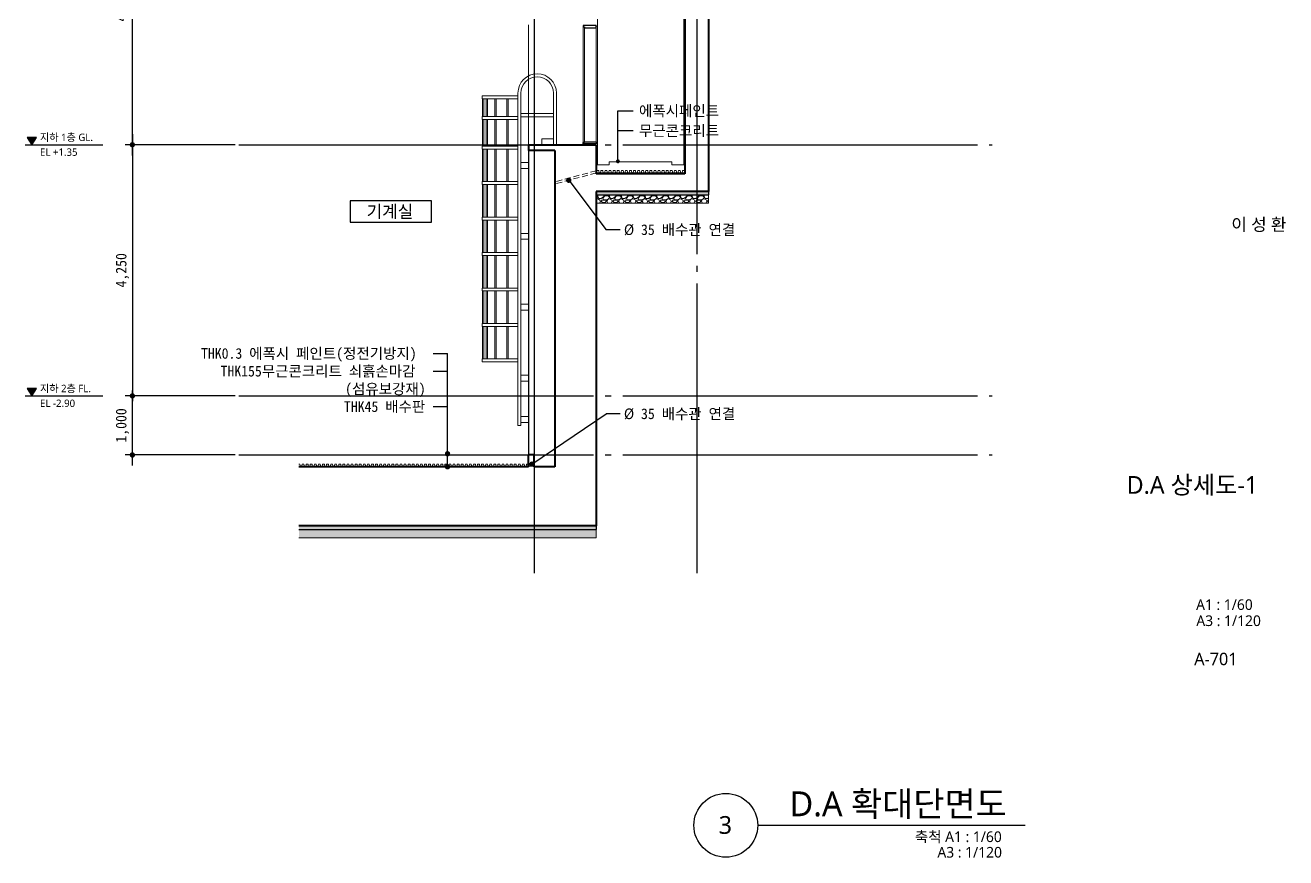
# Model space of a CAD drawing. Header units: millimetres. Extents: x 1910243 to 1953370, y 104940 to 136654.
# Drawn here: x 1932041 to 1953370, y 104940 to 119029 of the extents above; entities that cross this region are included whole.
import ezdxf
from ezdxf.enums import TextEntityAlignment as Align

# ---------------------------------------------------------------- set-up
doc = ezdxf.new("R2010")
doc.units = ezdxf.units.MM
doc.header["$LTSCALE"] = 100
doc.header["$MEASUREMENT"] = 0
for name, pattern in [('CENTER', [65, 60, -2, 1, -2]), ('DASHEDX2', [1.5, 1, -0.5]), ('HID', [2, 1.1, -0.9])]:
    doc.linetypes.add(name, pattern=pattern)
doc.layers.get('0').update_dxf_attribs({"linetype": 'CONTINUOUS'})
for name, color, linetype, lineweight in [('A-BORD-TEXT', 3, 'CONTINUOUS', 25), ('A-CONC-LIN1', 2, 'CONTINUOUS', 40), ('A-CONC-LIN2', 7, 'CONTINUOUS', 25), ('A-DWXM-DOOR', 4, 'CONTINUOUS', 25), ('A-DWXM-ELEV', 8, 'CONTINUOUS', 18), ('A-ELEV-LIN3', 8, 'CONTINUOUS', 18), ('A-MKXS-TEXT1', 3, 'CONTINUOUS', 25), ('A-MKXX-NAME', 3, 'CONTINUOUS', 25), ('A-MKXX-SYMB', 7, 'CONTINUOUS', 25), ('A-SSXM-HID', 8, 'DASHEDX2', 18), ('A-WAXM-BLOC', 3, 'CONTINUOUS', 25), ('A-XXXX-DRBD', 9, 'CONTINUOUS', 20), ('A-XXXX-FIN2', 6, 'CONTINUOUS', 20), ('A-XXXX-HATC', 8, 'CONTINUOUS', 18), ('A-XXXX-SYMB', 7, 'CONTINUOUS', 25), ('A-XXXX-TXT1', 3, 'CONTINUOUS', 25), ('A-XXXX-WAT1', 9, 'HID', 20)]:
    doc.layers.add(name, color=color, linetype=linetype, lineweight=lineweight)
for name, color, linetype in [('A-DIMS', 7, 'CONTINUOUS'), ('A-MKXS-LEAD', 7, 'CONTINUOUS'), ('A-SECT-LIN3', 255, 'CONTINUOUS'), ('AA-AXIS-LINE-1', 1, 'CENTER'), ('SYMB', 7, 'CONTINUOUS'), ('TEXT', 4, 'CONTINUOUS')]:
    doc.layers.add(name, color=color, linetype=linetype)
doc.styles.add('HY울릉도L', font='')
doc.styles.add('돋움체', font='')
doc.styles.add('맑은고딕', font='malgun.ttf')
doc.styles.get('HY울릉도L').set_extended_font_data('HYwulM')
doc.styles.get('돋움체').set_extended_font_data('DotumChe')
doc.dimstyles.new('CDIM', dxfattribs={"dimtxt": 3, "dimasz": 1.5, "dimexe": 2, "dimexo": 1, "dimgap": 1, "dimtad": 1, "dimdec": 0, "dimrnd": 0.5, "dimzin": 0, "dimdsep": 32, "dimlunit": 6, "dimtxsty": 'HY울릉도L', "dimblk1": '_CIDOT', "dimblk2": '_CIDOT', "dimsah": 1, "dimcen": 5.5, "dimclrd": 2, "dimclre": 2, "dimclrt": 7, "dimadec": 0, "dimazin": 0, "dimtfac": 1, "dimtdec": 0, "dimtix": 1, "dimtmove": 2, "dimatfit": 1, "dimldrblk": '_CIDOT', "dimfxl": 1, "dimtolj": 1, "dimtzin": 0, "dimlwd": -1, "dimarcsym": 0})

# ---------------------------------------------------------------- blocks, each defined once
blk = doc.blocks.new('_CIDOT')
at = {"color": 0, "linetype": 'ByBlock'}
blk.add_line((2, 0), (-1, 0), dxfattribs=at)
at = {"color": 0, "linetype": 'ByBlock', "const_width": 0.5}
blk.add_lwpolyline([(-0.25, 0, 1), (0.25, 0, 1)], format="xyb", close=True, dxfattribs=at)
blk = doc.blocks.new('*D15')
at = {"layer": 'A-DIMS', "lineweight": -2, "transparency": 16777216}
for p, q in [((1935594, 121756), (1933734, 121756)), ((1935594, 117006), (1933734, 117006))]:
    blk.add_line(p, q, dxfattribs=at)
at = {"layer": 'A-DIMS', "transparency": 16777216}
blk.add_line((1933854, 117096), (1933854, 121666), dxfattribs=at)
at = {"layer": 'A-DIMS', "transparency": 16777216, "xscale": 90, "yscale": 90, "zscale": 90}
for p, rotation in [((1933854, 121756), 90), ((1933854, 117006), 270)]:
    blk.add_blockref('_CIDOT', p, dxfattribs=dict(at, rotation=rotation))
at = {"layer": 'A-DIMS', "color": 3, "transparency": 16777216, "insert": (1933687, 119381), "char_height": 180, "attachment_point": 5, "rotation": 90, "style": '돋움체'}
blk.add_mtext('\\A1;4,750', dxfattribs=at)
blk = doc.blocks.new('입단면LEVEL1')
at = {"layer": 'SYMB', "linetype": 'ByBlock'}
blk.add_line((0, 0), (26.26, 0), dxfattribs=at)
blk.add_lwpolyline([(0.64, 2.5), (2.24, 0), (3.84, 2.5)], close=True, dxfattribs=at)
blk.add_solid([(0.64, 2.5), (3.84, 2.5), (2.24, 0)], dxfattribs=at)
at = {"layer": 'TEXT', "style": '돋움체'}
for tag, p in [('층레벨', (5.03, 1.28)), ('LEVEL', (5.85, -2.99))]:
    blk.add_attdef(tag, p, '', height=2.5, dxfattribs=at)
blk = doc.blocks.new('*D21')
at = {"layer": 'A-DIMS', "lineweight": -2, "transparency": 16777216}
for p, q in [((1935594, 117006), (1933734, 117006)), ((1935594, 112756), (1933734, 112756))]:
    blk.add_line(p, q, dxfattribs=at)
at = {"layer": 'A-DIMS', "transparency": 16777216}
blk.add_line((1933854, 116916), (1933854, 112846), dxfattribs=at)
at = {"layer": 'A-DIMS', "transparency": 16777216, "xscale": 90, "yscale": 90, "zscale": 90}
for p, rotation in [((1933854, 117006), 90), ((1933854, 112756), 270)]:
    blk.add_blockref('_CIDOT', p, dxfattribs=dict(at, rotation=rotation))
at = {"layer": 'A-DIMS', "color": 3, "transparency": 16777216, "insert": (1933687, 114881), "char_height": 180, "attachment_point": 5, "rotation": 90, "style": '돋움체'}
blk.add_mtext('\\A1;4,250', dxfattribs=at)
blk = doc.blocks.new('*D22')
at = {"layer": 'A-DIMS', "lineweight": -2, "transparency": 16777216}
for p, q in [((1935594, 112756), (1933734, 112756)), ((1935594, 111756), (1933734, 111756))]:
    blk.add_line(p, q, dxfattribs=at)
at = {"layer": 'A-DIMS', "transparency": 16777216}
blk.add_line((1933854, 111846), (1933854, 112666), dxfattribs=at)
at = {"layer": 'A-DIMS', "transparency": 16777216, "xscale": 90, "yscale": 90, "zscale": 90}
for p, rotation in [((1933854, 112756), 90), ((1933854, 111756), 270)]:
    blk.add_blockref('_CIDOT', p, dxfattribs=dict(at, rotation=rotation))
at = {"layer": 'A-DIMS', "color": 3, "transparency": 16777216, "insert": (1933687, 112256), "char_height": 180, "attachment_point": 5, "rotation": 90, "style": '돋움체'}
blk.add_mtext('\\A1;1,000', dxfattribs=at)

msp = doc.modelspace()

# ---------------------------------------------------------------- hatches: boundary and pattern name
at = {"layer": 'A-MKXS-LEAD'}
h = msp.add_hatch(color=256, dxfattribs=at)
edge = h.paths.add_edge_path()
edge.add_arc((1942070, 116725.3), 33.3, 0, 360)
at = {"layer": 'A-XXXX-HATC'}
h = msp.add_hatch(dxfattribs=at)
h.set_pattern_fill('DOTS', color=256, scale=100)
h.set_pattern_definition([(0, (1807927.1696, 195849.107), (3.125, 6.25), [0, -6.25])])
h.paths.add_polyline_path([(1941704.1, 116216.2), (1941704.1, 116156.2), (1943604.1, 116156.2), (1943604.1, 116216.2)])
h = msp.add_hatch(dxfattribs=at)
h.set_pattern_fill('GRAVEL', color=256, scale=200)
h.set_pattern_definition([(228.012788, (1808071.17, 196049.107), (-1600, -1800), [26.9072, -2663.8176]), (184.969741, (1808053.17, 196029.107), (2400, 200), [46.1736, -4571.18495]), (132.510447, (1808007.17, 196025.107), (2000, -2200), [32.5576, -3223.20652]), (267.273689, (1807929.17, 195975.107), (200, 4000), [42.0476, -4162.7116]), (292.833654, (1807927.17, 195933.107), (-1000, 2400), [41.231, -4081.87463]), (357.273689, (1807943.17, 195895.107), (-4000, 200), [42.0476, -4162.7116]), (37.6942405, (1807985.1696, 195893.107), (-2600, -2000), [55.6058, -5504.9697]), (72.2553284, (1808029.1696, 195927.107), (1400, 4400), [52.4976, -5197.2643]), (121.4295656, (1808045.17, 195977.107), (-1600, 2600), [42.19, -4176.81462]), (175.236358, (1808023.17, 196013.107), (2200, -200), [48.1664, -2360.15252]), (222.397438, (1807975.1696, 196017.107), (-2400, -2200), [62.2896, -6166.675]), (138.814075, (1808127.17, 195973.107), (-1400, 1200), [21.2602, -2104.76896]), (171.4692344, (1808111.17, 195987.107), (2600, -400), [40.4474, -4004.30228]), (225, (1808071.17, 195993.11), (-2e-14, -200), [28.2842, -254.5585]), (203.19859, (1808057.17, 196017.107), (1000, 400), [15.2316, -1507.92302]), (291.80141, (1808043.17, 196011.107), (-200, 600), [21.5406, -1055.49236]), (30.963757, (1808051.17, 195991.107), (600, 400), [34.9858, -1131.20458]), (161.56505, (1808081.17, 196009.11), (400, -200), [25.2982, -607.15733]), (16.38954, (1807927.17, 196011.107), (2000, 600), [35.44, -3508.56903]), (70.346176, (1807961.17, 196021.107), (-800, -2200), [29.7322, -2943.48155]), (293.19859, (1808081.17, 196049.107), (-400, 1000), [30.463, -1492.69162]), (343.61046, (1808093.17, 196021.107), (-2000, 600), [35.44, -3508.56903]), (339.443955, (1807927.17, 195887.107), (-1000, 400), [34.176, -1674.62475]), (294.775141, (1807959.17, 195875.107), (-1000, 2200), [28.6356, -2834.92861]), (66.80141, (1808083.17, 195849.107), (400, 1000), [30.463, -1492.69162]), (17.354025, (1808095.17, 195877.107), (-2600, -800), [33.5262, -3319.08472]), (69.443955, (1807985.17, 195849.107), (-400, -1000), [17.088, -1691.71275]), (101.309932, (1808071.17, 195849.107), (-200, 800), [10.198, -1009.6059]), (165.963757, (1808069.17, 195859.107), (600, -200), [41.231, -783.39013]), (186.009006, (1808029.17, 195869.107), (2000, 200), [38.21, -3782.78463]), (303.690068, (1808051.17, 195973.11), (-200, 400), [28.8444, -692.26586]), (353.1572266, (1808067.1696, 195949.107), (3400, -400), [50.3588, -4985.51252]), (60.945396, (1808117.17, 195943.107), (-800, -1400), [20.5912, -2038.53483]), (90, (1808127.17, 195961.1), (-200, 200), [12, -188]), (120.256437, (1808025.17, 195875.107), (800, -1400), [27.7848, -2750.704]), (48.012788, (1808011.17, 195899.107), (1600, 1800), [53.8144, -2636.9104]), (0, (1808047.17, 195939.1), (200, 200), [52, -148]), (325.3048465, (1808099.17, 195939.107), (2000, -1400), [31.6228, -3130.65486]), (254.054604, (1808125.17, 195921.107), (-200, -800), [29.1204, -1426.90158]), (207.6459754, (1808117.1696, 195893.107), (-3800, -2000), [47.413, -4693.89484]), (175.426079, (1808075.1696, 195871.107), (-2600, 200), [50.1598, -4965.81468])])
h.paths.add_polyline_path([(1941704.1, 116156.2), (1941704.1, 116016.2), (1943604.1, 116016.2), (1943604.1, 116156.2)])
h = msp.add_hatch(dxfattribs=at)
h.set_pattern_fill('DOTS', color=256, scale=100)
h.set_pattern_definition([(0, (1806027.1696, 190189.107), (3.125, 6.25), [0, -6.25])])
h.paths.add_polyline_path([(1941704.1, 110496.2), (1941704.1, 110556.2), (1936673.4, 110556.2), (1936673.4, 110496.2)])
h = msp.add_hatch(dxfattribs=at)
h.set_pattern_fill('GRAVEL', color=256, scale=200)
h.set_pattern_definition([(228.012788, (1806171.17, 190389.107), (-1600, -1800), [26.9072, -2663.8176]), (184.969741, (1806153.17, 190369.107), (2400, 200), [46.1736, -4571.18495]), (132.510447, (1806107.17, 190365.107), (2000, -2200), [32.5576, -3223.20652]), (267.273689, (1806029.17, 190315.107), (200, 4000), [42.0476, -4162.7116]), (292.833654, (1806027.17, 190273.107), (-1000, 2400), [41.231, -4081.87463]), (357.273689, (1806043.17, 190235.107), (-4000, 200), [42.0476, -4162.7116]), (37.6942405, (1806085.1696, 190233.107), (-2600, -2000), [55.6058, -5504.9697]), (72.2553284, (1806129.1696, 190267.107), (1400, 4400), [52.4976, -5197.2643]), (121.4295656, (1806145.17, 190317.107), (-1600, 2600), [42.19, -4176.81462]), (175.236358, (1806123.17, 190353.107), (2200, -200), [48.1664, -2360.15252]), (222.397438, (1806075.1696, 190357.107), (-2400, -2200), [62.2896, -6166.675]), (138.814075, (1806227.17, 190313.107), (-1400, 1200), [21.2602, -2104.76896]), (171.4692344, (1806211.17, 190327.107), (2600, -400), [40.4474, -4004.30228]), (225, (1806171.17, 190333.11), (-2e-14, -200), [28.2842, -254.5585]), (203.19859, (1806157.17, 190357.107), (1000, 400), [15.2316, -1507.92302]), (291.80141, (1806143.17, 190351.107), (-200, 600), [21.5406, -1055.49236]), (30.963757, (1806151.17, 190331.107), (600, 400), [34.9858, -1131.20458]), (161.56505, (1806181.17, 190349.11), (400, -200), [25.2982, -607.15733]), (16.38954, (1806027.17, 190351.107), (2000, 600), [35.44, -3508.56903]), (70.346176, (1806061.17, 190361.107), (-800, -2200), [29.7322, -2943.48155]), (293.19859, (1806181.17, 190389.107), (-400, 1000), [30.463, -1492.69162]), (343.61046, (1806193.17, 190361.107), (-2000, 600), [35.44, -3508.56903]), (339.443955, (1806027.17, 190227.107), (-1000, 400), [34.176, -1674.62475]), (294.775141, (1806059.17, 190215.107), (-1000, 2200), [28.6356, -2834.92861]), (66.80141, (1806183.17, 190189.107), (400, 1000), [30.463, -1492.69162]), (17.354025, (1806195.17, 190217.107), (-2600, -800), [33.5262, -3319.08472]), (69.443955, (1806085.17, 190189.107), (-400, -1000), [17.088, -1691.71275]), (101.309932, (1806171.17, 190189.107), (-200, 800), [10.198, -1009.6059]), (165.963757, (1806169.17, 190199.107), (600, -200), [41.231, -783.39013]), (186.009006, (1806129.17, 190209.107), (2000, 200), [38.21, -3782.78463]), (303.690068, (1806151.17, 190313.11), (-200, 400), [28.8444, -692.26586]), (353.1572266, (1806167.1696, 190289.107), (3400, -400), [50.3588, -4985.51252]), (60.945396, (1806217.17, 190283.107), (-800, -1400), [20.5912, -2038.53483]), (90, (1806227.17, 190301.1), (-200, 200), [12, -188]), (120.256437, (1806125.17, 190215.107), (800, -1400), [27.7848, -2750.704]), (48.012788, (1806111.17, 190239.107), (1600, 1800), [53.8144, -2636.9104]), (0, (1806147.17, 190279.1), (200, 200), [52, -148]), (325.3048465, (1806199.17, 190279.107), (2000, -1400), [31.6228, -3130.65486]), (254.054604, (1806225.17, 190261.107), (-200, -800), [29.1204, -1426.90158]), (207.6459754, (1806217.1696, 190233.107), (-3800, -2000), [47.413, -4693.89484]), (175.426079, (1806175.1696, 190211.107), (-2600, 200), [50.1598, -4965.81468])])
h.paths.add_polyline_path([(1941704.1, 110356.2), (1941704.1, 110496.2), (1936673.4, 110496.2), (1936673.4, 110356.2)])

# ---------------------------------------------------------------- linework, layer by layer
at = {"layer": 'A-CONC-LIN1'}
for p, q in [((1943204.1, 124056.1), (1943204.1, 116516.1)), ((1943604.1, 121406.1), (1943604.1, 116216.1)), ((1940554.1, 117006.1), (1940554.1, 116906.1)), ((1940554.1, 117006.1), (1941704.1, 117006.1)), ((1941004.1, 116906.1), (1940554.1, 116906.1)), ((1941004.1, 116906.1), (1941004.1, 111556.1)), ((1941704.1, 117006.1), (1941704.1, 116516.1)), ((1943204.1, 116516.1), (1941704.1, 116516.1)), ((1941704.1, 116216.1), (1941704.1, 110556.1)), ((1943604.1, 116216.1), (1941704.1, 116216.1)), ((1940554.1, 111556.1), (1936673.4, 111556.1)), ((1940554.1, 111556.1), (1940554.1, 111756.1)), ((1940654.1, 111756.1), (1940554.1, 111756.1)), ((1940654.1, 111556.1), (1940654.1, 111756.1)), ((1941004.1, 111556.1), (1940654.1, 111556.1)), ((1941704.1, 110556.1), (1936673.4, 110556.1))]:
    msp.add_line(p, q, dxfattribs=at)
at = {"layer": 'A-CONC-LIN2'}
for p, q in [((1941714.1, 116516.1), (1941704.1, 116526.1)), ((1943194.1, 116516.1), (1943204.1, 116526.1))]:
    msp.add_line(p, q, dxfattribs=at)
msp.add_lwpolyline([(1943194.1, 121556.1), (1943194.1, 116530.3), (1943189.9, 116526.1), (1941718.2, 116526.1), (1941714.1, 116530.3), (1941714.1, 116716.1)], dxfattribs=at)
at = {"layer": 'A-DWXM-DOOR'}
for points in [[(1941484.1, 119021.1), (1941484.1, 119001.1), (1941502.6, 119001.1), (1941502.6, 118986.1), (1941704.1, 118986.1), (1941704.1, 119021.1), (1941484.1, 119021.1)], [(1941484.1, 117021.1), (1941484.1, 117041.1), (1941502.6, 117041.1), (1941502.6, 117056.1), (1941704.1, 117056.1), (1941704.1, 117021.1), (1941484.1, 117021.1)]]:
    msp.add_lwpolyline(points, dxfattribs=at)
at = {"layer": 'A-DWXM-ELEV'}
for p, q in [((1940554.1, 117006.1), (1940554.1, 119036.1)), ((1941484.1, 117041.1), (1941484.1, 119001.1)), ((1941502.6, 118986.1), (1941502.6, 117056.1)), ((1941704.1, 118986.1), (1941704.1, 117056.1)), ((1941724.1, 117026.1), (1941724.1, 119011.1))]:
    msp.add_line(p, q, dxfattribs=at)
at = {"layer": 'A-ELEV-LIN3'}
for p, q in [((1939776.1, 117781.1), (1939776.1, 117481.1)), ((1939798.3, 117781.1), (1939798.3, 117481.1)), ((1939839.7, 117781.1), (1939839.7, 117481.1)), ((1939861.9, 117781.1), (1939861.9, 117481.1)), ((1939985.2, 117781.1), (1939985.2, 117481.1)), ((1940007.4, 117781.1), (1940007.4, 117481.1)), ((1940193, 117781.1), (1940193, 117481.1)), ((1940215.2, 117781.1), (1940215.2, 117481.1)), ((1940378.7, 117880.7), (1940378.7, 112256.1)), ((1940429.5, 117880.7), (1940429.5, 112256.1)), ((1940978.7, 117880.7), (1940978.7, 117006.1)), ((1941029.5, 117880.7), (1941029.5, 117006.1)), ((1940978.7, 117536.1), (1940429.5, 117536.1)), ((1939776.1, 117431.1), (1939776.1, 116981.1)), ((1939798.3, 117431.1), (1939798.3, 116981.1)), ((1939839.7, 117431.1), (1939839.7, 116981.1)), ((1939861.9, 117431.1), (1939861.9, 116981.1)), ((1939985.2, 117431.1), (1939985.2, 116981.1)), ((1940007.4, 117431.1), (1940007.4, 116981.1)), ((1940193, 117431.1), (1940193, 116981.1)), ((1940215.2, 117431.1), (1940215.2, 116981.1)), ((1940978.7, 117476.1), (1940429.5, 117476.1)), ((1940784.1, 117106.1), (1940978.7, 117106.1)), ((1940784.1, 117106.1), (1940784.1, 117006.1)), ((1939776.1, 116931.1), (1939776.1, 116381.1)), ((1939798.3, 116931.1), (1939798.3, 116381.1)), ((1939839.7, 116931.1), (1939839.7, 116381.1)), ((1939861.9, 116931.1), (1939861.9, 116381.1)), ((1939985.2, 116931.1), (1939985.2, 116381.1)), ((1940007.4, 116931.1), (1940007.4, 116381.1)), ((1940193, 116931.1), (1940193, 116381.1)), ((1940215.2, 116931.1), (1940215.2, 116381.1)), ((1940784.1, 117006.1), (1941029.5, 117006.1)), ((1940554.1, 116706.1), (1940429.5, 116706.1)), ((1940554.1, 116606.1), (1940429.5, 116606.1)), ((1939776.1, 116331.1), (1939776.1, 115781.1)), ((1939798.3, 116331.1), (1939798.3, 115781.1)), ((1939839.7, 116331.1), (1939839.7, 115781.1)), ((1939861.9, 116331.1), (1939861.9, 115781.1)), ((1939985.2, 116331.1), (1939985.2, 115781.1)), ((1940007.4, 116331.1), (1940007.4, 115781.1)), ((1940193, 116331.1), (1940193, 115781.1)), ((1940215.2, 116331.1), (1940215.2, 115781.1)), ((1939776.1, 115731.1), (1939776.1, 115181.1)), ((1939798.3, 115731.1), (1939798.3, 115181.1)), ((1939839.7, 115731.1), (1939839.7, 115181.1)), ((1939861.9, 115731.1), (1939861.9, 115181.1)), ((1939985.2, 115731.1), (1939985.2, 115181.1)), ((1940007.4, 115731.1), (1940007.4, 115181.1)), ((1940193, 115731.1), (1940193, 115181.1)), ((1940215.2, 115731.1), (1940215.2, 115181.1)), ((1940554.1, 115506.1), (1940429.5, 115506.1)), ((1940554.1, 115406.1), (1940429.5, 115406.1)), ((1939776.1, 115131.1), (1939776.1, 114581.1)), ((1939798.3, 115131.1), (1939798.3, 114581.1)), ((1939839.7, 115131.1), (1939839.7, 114581.1)), ((1939861.9, 115131.1), (1939861.9, 114581.1)), ((1939985.2, 115131.1), (1939985.2, 114581.1)), ((1940007.4, 115131.1), (1940007.4, 114581.1)), ((1940193, 115131.1), (1940193, 114581.1)), ((1940215.2, 115131.1), (1940215.2, 114581.1)), ((1939776.1, 114531.1), (1939776.1, 113981.1)), ((1939798.3, 114531.1), (1939798.3, 113981.1)), ((1939839.7, 114531.1), (1939839.7, 113981.1)), ((1939861.9, 114531.1), (1939861.9, 113981.1)), ((1939985.2, 114531.1), (1939985.2, 113981.1)), ((1940007.4, 114531.1), (1940007.4, 113981.1)), ((1940193, 114531.1), (1940193, 113981.1)), ((1940215.2, 114531.1), (1940215.2, 113981.1)), ((1940554.1, 114306.1), (1940429.5, 114306.1)), ((1940554.1, 114206.1), (1940429.5, 114206.1)), ((1939776.1, 113931.1), (1939776.1, 113381.1)), ((1939798.3, 113931.1), (1939798.3, 113381.1)), ((1939839.7, 113931.1), (1939839.7, 113381.1)), ((1939861.9, 113931.1), (1939861.9, 113381.1)), ((1939985.2, 113931.1), (1939985.2, 113381.1)), ((1940007.4, 113931.1), (1940007.4, 113381.1)), ((1940193, 113931.1), (1940193, 113381.1)), ((1940215.2, 113931.1), (1940215.2, 113381.1)), ((1939774.1, 113381.1), (1939774.1, 113331.1)), ((1939774.1, 113331.1), (1940378.7, 113331.1)), ((1940554.1, 113106.1), (1940429.5, 113106.1)), ((1940554.1, 113006.1), (1940429.5, 113006.1)), ((1940554.1, 112406.1), (1940429.5, 112406.1)), ((1940429.5, 112256.1), (1940378.7, 112256.1)), ((1940554.1, 112306.1), (1940429.5, 112306.1))]:
    msp.add_line(p, q, dxfattribs=at)
for points in [[(1939774.1, 117781.1), (1940378.7, 117781.1), (1940378.7, 117831.1), (1939774.1, 117831.1)], [(1939774.1, 117431.1), (1940378.7, 117431.1), (1940378.7, 117481.1), (1939774.1, 117481.1)], [(1939774.1, 116981.1), (1940378.7, 116981.1), (1940378.7, 116931.1), (1939774.1, 116931.1)], [(1939774.1, 116381.1), (1940378.7, 116381.1), (1940378.7, 116331.1), (1939774.1, 116331.1)], [(1939774.1, 115781.1), (1940378.7, 115781.1), (1940378.7, 115731.1), (1939774.1, 115731.1)], [(1939774.1, 115181.1), (1940378.7, 115181.1), (1940378.7, 115131.1), (1939774.1, 115131.1)], [(1939774.1, 114581.1), (1940378.7, 114581.1), (1940378.7, 114531.1), (1939774.1, 114531.1)], [(1939774.1, 113981.1), (1940378.7, 113981.1), (1940378.7, 113931.1), (1939774.1, 113931.1)]]:
    msp.add_lwpolyline(points, close=True, dxfattribs=at)
msp.add_lwpolyline([(1939774.1, 113381.1), (1940378.7, 113381.1)], dxfattribs=at)
for radius in [325.4, 274.6]:
    msp.add_arc((1940704.1, 117880.7), radius, 0, 180, dxfattribs=at)
at = {"layer": 'A-MKXS-LEAD'}
for p, q in [((1941238.2, 116405), (1941868.2, 115568.7)), ((1942108.2, 115568.7), (1941868.2, 115568.7)), ((1938946.6, 113474.7), (1939186.6, 113474.7)), ((1939186.6, 111561.7), (1939186.6, 113474.7)), ((1938946.6, 113174.7), (1939186.6, 113174.7)), ((1938946.6, 112574.7), (1939186.6, 112574.7)), ((1940615, 111601.1), (1941868.2, 112453.7)), ((1942108.2, 112453.7), (1941868.2, 112453.7))]:
    msp.add_line(p, q, dxfattribs=at)
for points in [[(1942070, 116716.1), (1942070, 117579.8), (1942326, 117579.8)], [(1942326, 117243.9), (1942070, 117243.9)]]:
    msp.add_lwpolyline(points, dxfattribs=at)
at = {"layer": 'A-MKXS-LEAD', "const_width": 45}
for points in [[(1941215.7, 116405, 1), (1941260.7, 116405, 1)], [(1939164.1, 111776.3, 1), (1939209.1, 111776.3, 1)], [(1939164.1, 111556.1, 1), (1939209.1, 111556.1, 1)], [(1940592.5, 111601.1, 1), (1940637.5, 111601.1, 1)]]:
    msp.add_lwpolyline(points, format="xyb", close=True, dxfattribs=at)
at = {"layer": 'A-MKXX-SYMB'}
msp.add_lwpolyline([(1937538.8, 115695.6), (1938914.3, 115695.6), (1938914.3, 116055.6), (1937538.8, 116055.6)], close=True, dxfattribs=at)
at = {"layer": 'A-SECT-LIN3'}
for p, q in [((1941704.1, 116156.1), (1943604.1, 116156.2)), ((1943604.1, 116216.1), (1943604.1, 116156.2)), ((1936673.4, 110496.1), (1941704.1, 110496.2)), ((1941704.1, 110556.1), (1941704.1, 110496.2))]:
    msp.add_line(p, q, dxfattribs=at)
at = {"layer": 'A-SSXM-HID'}
for p, q in [((1941704.1, 116566.1), (1941004.1, 116378.5)), ((1941704.1, 116529.9), (1941004.1, 116342.3)), ((1940654.1, 111601.1), (1940554.1, 111601.1)), ((1940654.1, 111566.1), (1940554.1, 111566.1))]:
    msp.add_line(p, q, dxfattribs=at)
at = {"layer": 'A-WAXM-BLOC'}
for p, q in [((1940554.1, 116906.1), (1940554.1, 111756.1)), ((1940654.1, 116906.1), (1940654.1, 111756.1))]:
    msp.add_line(p, q, dxfattribs=at)
at = {"layer": 'A-XXXX-DRBD'}
for points in [[(1941714.1, 116571.1), (1941745.1, 116571.1), (1941753.9, 116526.1), (1941774.4, 116526.1), (1941783.1, 116571.1), (1941814.2, 116571.1), (1941822.9, 116526.1), (1941843.4, 116526.1), (1941852.2, 116571.1), (1941883.2, 116571.1), (1941892, 116526.1), (1941912.4, 116526.1), (1941921.2, 116571.1), (1941952.2, 116571.1), (1941961, 116526.1), (1941981.5, 116526.1), (1941990.2, 116571.1), (1942021.3, 116571.1), (1942030, 116526.1), (1942050.5, 116526.1), (1942059.3, 116571.1), (1942090.3, 116571.1), (1942099.1, 116526.1), (1942119.5, 116526.1), (1942128.3, 116571.1), (1942159.3, 116571.1), (1942168.1, 116526.1), (1942188.6, 116526.1), (1942197.3, 116571.1), (1942228.4, 116571.1), (1942237.1, 116526.1), (1942257.6, 116526.1), (1942266.4, 116571.1), (1942297.4, 116571.1), (1942306.2, 116526.1), (1942326.6, 116526.1), (1942335.4, 116571.1), (1942366.4, 116571.1), (1942375.2, 116526.1), (1942395.7, 116526.1), (1942404.4, 116571.1), (1942435.5, 116571.1), (1942444.2, 116526.1), (1942464.7, 116526.1), (1942473.5, 116571.1), (1942504.5, 116571.1), (1942513.3, 116526.1), (1942533.7, 116526.1), (1942542.5, 116571.1), (1942573.5, 116571.1), (1942582.3, 116526.1), (1942602.8, 116526.1), (1942611.5, 116571.1), (1942642.6, 116571.1), (1942651.3, 116526.1), (1942671.8, 116526.1), (1942680.6, 116571.1), (1942711.6, 116571.1), (1942720.4, 116526.1), (1942740.8, 116526.1), (1942749.6, 116571.1), (1942780.6, 116571.1), (1942789.4, 116526.1), (1942809.9, 116526.1), (1942818.6, 116571.1), (1942849.7, 116571.1), (1942858.4, 116526.1), (1942878.9, 116526.1), (1942887.7, 116571.1), (1942918.7, 116571.1), (1942927.5, 116526.1), (1942947.9, 116526.1), (1942956.7, 116571.1), (1942987.7, 116571.1), (1942996.5, 116526.1), (1943017, 116526.1), (1943025.7, 116571.1), (1943056.8, 116571.1), (1943065.5, 116526.1), (1943086, 116526.1), (1943094.8, 116571.1), (1943125.8, 116571.1), (1943134.6, 116526.1), (1943155, 116526.1), (1943163.8, 116571.1), (1943194.1, 116571.1)], [(1936673.4, 111601.1), (1936689, 111601.1), (1936697.7, 111556.1), (1936718.2, 111556.1), (1936726.9, 111601.1), (1936758, 111601.1), (1936766.7, 111556.1), (1936787.2, 111556.1), (1936796, 111601.1), (1936827, 111601.1), (1936835.8, 111556.1), (1936856.3, 111556.1), (1936865, 111601.1), (1936896.1, 111601.1), (1936904.8, 111556.1), (1936925.3, 111556.1), (1936934, 111601.1), (1936965.1, 111601.1), (1936973.8, 111556.1), (1936994.3, 111556.1), (1937003.1, 111601.1), (1937034.1, 111601.1), (1937042.9, 111556.1), (1937063.4, 111556.1), (1937072.1, 111601.1), (1937103.2, 111601.1), (1937111.9, 111556.1), (1937132.4, 111556.1), (1937141.1, 111601.1), (1937172.2, 111601.1), (1937181, 111556.1), (1937201.4, 111556.1), (1937210.2, 111601.1), (1937241.2, 111601.1), (1937250, 111556.1), (1937270.5, 111556.1), (1937279.2, 111601.1), (1937310.3, 111601.1), (1937319, 111556.1), (1937339.5, 111556.1), (1937348.2, 111601.1), (1937379.3, 111601.1), (1937388.1, 111556.1), (1937408.5, 111556.1), (1937417.3, 111601.1), (1937448.3, 111601.1), (1937457.1, 111556.1), (1937477.6, 111556.1), (1937486.3, 111601.1), (1937517.4, 111601.1), (1937526.1, 111556.1), (1937546.6, 111556.1), (1937555.3, 111601.1), (1937586.4, 111601.1), (1937595.2, 111556.1), (1937615.6, 111556.1), (1937624.4, 111601.1), (1937655.4, 111601.1), (1937664.2, 111556.1), (1937684.7, 111556.1), (1937693.4, 111601.1), (1937724.5, 111601.1), (1937733.2, 111556.1), (1937753.7, 111556.1), (1937762.4, 111601.1), (1937793.5, 111601.1), (1937802.2, 111556.1), (1937822.7, 111556.1), (1937831.5, 111601.1), (1937862.5, 111601.1), (1937871.3, 111556.1), (1937891.8, 111556.1), (1937900.5, 111601.1), (1937931.6, 111601.1), (1937940.3, 111556.1), (1937960.8, 111556.1), (1937969.5, 111601.1), (1938000.6, 111601.1), (1938009.4, 111556.1), (1938029.8, 111556.1), (1938038.6, 111601.1), (1938069.6, 111601.1), (1938078.4, 111556.1), (1938098.9, 111556.1), (1938107.6, 111601.1), (1938138.7, 111601.1), (1938147.4, 111556.1), (1938167.9, 111556.1), (1938176.6, 111601.1), (1938207.7, 111601.1), (1938216.5, 111556.1), (1938236.9, 111556.1), (1938245.7, 111601.1), (1938276.7, 111601.1), (1938285.5, 111556.1), (1938306, 111556.1), (1938314.7, 111601.1), (1938345.8, 111601.1), (1938354.5, 111556.1), (1938375, 111556.1), (1938383.8, 111601.1), (1938414.8, 111601.1), (1938423.6, 111556.1), (1938444, 111556.1), (1938452.8, 111601.1), (1938483.8, 111601.1), (1938492.6, 111556.1), (1938513.1, 111556.1), (1938521.8, 111601.1), (1938552.9, 111601.1), (1938561.6, 111556.1), (1938582.1, 111556.1), (1938590.9, 111601.1), (1938621.9, 111601.1), (1938630.7, 111556.1), (1938651.1, 111556.1), (1938659.9, 111601.1), (1938690.9, 111601.1), (1938699.7, 111556.1), (1938720.2, 111556.1), (1938728.9, 111601.1), (1938760, 111601.1), (1938768.7, 111556.1), (1938789.2, 111556.1), (1938798, 111601.1), (1938829, 111601.1), (1938837.8, 111556.1), (1938858.2, 111556.1), (1938867, 111601.1), (1938898, 111601.1), (1938906.8, 111556.1), (1938927.3, 111556.1), (1938936, 111601.1), (1938967.1, 111601.1), (1938975.8, 111556.1), (1938996.3, 111556.1), (1939005.1, 111601.1), (1939036.1, 111601.1), (1939044.9, 111556.1), (1939065.3, 111556.1), (1939074.1, 111601.1), (1939105.1, 111601.1), (1939113.9, 111556.1), (1939134.4, 111556.1), (1939143.1, 111601.1), (1939174.2, 111601.1), (1939182.9, 111556.1), (1939203.4, 111556.1), (1939212.2, 111601.1), (1939243.2, 111601.1), (1939252, 111556.1), (1939272.4, 111556.1), (1939281.2, 111601.1), (1939312.2, 111601.1), (1939321, 111556.1), (1939341.5, 111556.1), (1939350.2, 111601.1), (1939381.3, 111601.1), (1939390, 111556.1), (1939410.5, 111556.1), (1939419.3, 111601.1), (1939450.3, 111601.1), (1939459.1, 111556.1), (1939479.5, 111556.1), (1939488.3, 111601.1), (1939519.3, 111601.1), (1939528.1, 111556.1), (1939548.6, 111556.1), (1939557.3, 111601.1), (1939588.4, 111601.1), (1939597.1, 111556.1), (1939617.6, 111556.1), (1939626.4, 111601.1), (1939657.4, 111601.1), (1939666.2, 111556.1), (1939686.6, 111556.1), (1939695.4, 111601.1), (1939726.4, 111601.1), (1939735.2, 111556.1), (1939755.7, 111556.1), (1939764.4, 111601.1), (1939795.5, 111601.1), (1939804.2, 111556.1), (1939824.7, 111556.1), (1939833.5, 111601.1), (1939864.5, 111601.1), (1939873.3, 111556.1), (1939893.7, 111556.1), (1939902.5, 111601.1), (1939933.5, 111601.1), (1939942.3, 111556.1), (1939962.8, 111556.1), (1939971.5, 111601.1), (1940002.6, 111601.1), (1940011.3, 111556.1), (1940031.8, 111556.1), (1940040.6, 111601.1), (1940071.6, 111601.1), (1940080.4, 111556.1), (1940100.8, 111556.1), (1940109.6, 111601.1), (1940140.6, 111601.1), (1940149.4, 111556.1), (1940169.9, 111556.1), (1940178.6, 111601.1), (1940209.7, 111601.1), (1940218.4, 111556.1), (1940238.9, 111556.1), (1940247.7, 111601.1), (1940278.7, 111601.1), (1940287.5, 111556.1), (1940307.9, 111556.1), (1940316.7, 111601.1), (1940347.7, 111601.1), (1940356.5, 111556.1), (1940377, 111556.1), (1940385.7, 111601.1), (1940416.8, 111601.1), (1940425.5, 111556.1), (1940446, 111556.1), (1940454.8, 111601.1), (1940485.8, 111601.1), (1940494.6, 111556.1), (1940515, 111556.1), (1940523.8, 111601.1), (1940554.1, 111601.1)]]:
    msp.add_lwpolyline(points, dxfattribs=at)
at = {"layer": 'A-XXXX-FIN2'}
msp.add_line((1940554.1, 111756.1), (1936673.4, 111756.1), dxfattribs=at)
msp.add_lwpolyline([(1941704.1, 119011.1), (1941724.1, 119011.1), (1941724.1, 121336.1), (1942324.1, 121336.1), (1942324.1, 124036.1), (1943184.1, 124036.1), (1943184.1, 116666.1), (1942984.1, 116666.1), (1942984.1, 116716.1), (1941924.1, 116716.1), (1941924.1, 116666.1), (1941724.1, 116666.1), (1941724.1, 117026.1), (1941704.1, 117026.1)], dxfattribs=at)
at = {"layer": 'A-XXXX-HATC'}
for p, q in [((1943604.1, 116156.2), (1943604.1, 116016.2)), ((1941704.1, 116016.1), (1943604.1, 116016.2)), ((1941704.1, 110496.2), (1941704.1, 110356.2)), ((1936673.4, 110356.1), (1941704.1, 110356.2))]:
    msp.add_line(p, q, dxfattribs=at)
at = {"layer": 'A-XXXX-SYMB'}
msp.add_line((1944435.3, 105489.4), (1948962.8, 105489.4), dxfattribs=at)
msp.add_circle((1943895.3, 105489.4), 540, dxfattribs=at)
at = {"layer": 'A-XXXX-WAT1', "ltscale": 0.5}
msp.add_lwpolyline([(1943199.1, 121556.1), (1943199.1, 116528.2), (1943192, 116521.1), (1941716.2, 116521.1), (1941709.1, 116528.2), (1941709.1, 116716.1)], dxfattribs=at)
at = {"layer": 'AA-AXIS-LINE-1'}
for p, q in [((1940654.1, 127656.1), (1940654.1, 109756.1)), ((1943404.1, 127656.1), (1943404.1, 109756.1)), ((1935654.1, 117006.1), (1948404.1, 117006.1)), ((1935654.1, 112756.1), (1948404.1, 112756.1)), ((1935654.1, 111756.1), (1948404.1, 111756.1))]:
    msp.add_line(p, q, dxfattribs=at)

# ---------------------------------------------------------------- block references
at = {"layer": 'TEXT'}
ref = msp.add_blockref('입단면LEVEL1', (1932041.1, 117006.1), dxfattribs=dict(at, xscale=50.00000000000028, yscale=50.00000000000028, zscale=50.00000000000028))
ref.add_attrib('층레벨', ' 지하 1층 GL.', (1932249.5, 117068.6, 0), dxfattribs={"height": 125, "style": '맑은고딕'})
ref.add_attrib('LEVEL', ' EL +1.35', (1932249.5, 116818.6, 0), dxfattribs={"height": 125, "style": '맑은고딕'})
ref = msp.add_blockref('입단면LEVEL1', (1932041.1, 112756.1), dxfattribs=dict(at, xscale=50.00000000000028, yscale=50.00000000000028, zscale=50.00000000000028))
ref.add_attrib('층레벨', ' 지하 2층 FL.', (1932249.5, 112818.6, 0), dxfattribs={"height": 125, "style": '맑은고딕'})
ref.add_attrib('LEVEL', ' EL -2.90', (1932249.5, 112568.6, 0), dxfattribs={"height": 125, "style": '맑은고딕'})

# ---------------------------------------------------------------- texts
at = {"layer": 'A-BORD-TEXT', "style": '맑은고딕'}
msp.add_text('이 성 환', height=210, dxfattribs=at).set_placement((1953381, 115550.8), align=Align.RIGHT)
at = {"layer": 'A-MKXS-TEXT1', "style": '돋움체'}
for s, p in [('에폭시페인트', (1942426, 117579.8)), ('무근콘크리트', (1942426, 117243.9)), ('%%C 35 배수관 연결', (1942171.8, 115568.7)), ('THK0.3 에폭시 페인트(정전기방지)', (1935016.1, 113474.7)), ('THK155무근콘크리트 쇠흙손마감', (1935346.4, 113174.7)), ('(섬유보강재)', (1937454.4, 112874.7)), ('THK45 배수판', (1937434, 112574.7)), ('%%C 35 배수관 연결', (1942171.8, 112453.7))]:
    msp.add_text(s, height=180, dxfattribs=at).set_placement(p, align=Align.MIDDLE_LEFT)
at = {"layer": 'A-MKXX-NAME', "style": '돋움체'}
msp.add_text('기계실', height=210, dxfattribs=at).set_placement((1938211.7, 115875.6), align=Align.MIDDLE_CENTER)
at = {"layer": 'A-XXXX-TXT1', "style": '맑은고딕'}
msp.add_text('D.A 상세도-1', height=300, dxfattribs=at).set_placement((1951790.3, 111248.9), align=Align.MIDDLE_CENTER)
for s, height, p in [('A1 : 1/60', 180, (1952811.2, 109133.6)), ('A3 : 1/120', 180, (1952949.1, 108861.5)), ('A-701', 210, (1952553, 108199.3))]:
    msp.add_text(s, height=height, dxfattribs=at).set_placement(p, align=Align.RIGHT)
msp.add_text('D.A 확대단면도', height=420, dxfattribs=at).set_placement((1948648.8, 105516.6), align=Align.BOTTOM_RIGHT)
msp.add_text('3', height=300, dxfattribs=at).set_placement((1943888.4, 105495.8), align=Align.MIDDLE)
for s, p in [('축척 A1 : 1/60', (1948564.8, 105386.1)), ('A3 : 1/120', (1948568.2, 105123.4))]:
    msp.add_text(s, height=180, dxfattribs=at).set_placement(p, align=Align.TOP_RIGHT)

# ---------------------------------------------------------------- dimensions: what is measured, and where the dimension line sits
at = {"layer": 'A-DIMS'}
for base, p1, p2, angle, picture, middle in [((1933854.1, 121756.1), (1935654.1, 117006.1), (1935654.1, 121756.1), 90, '*D15', (1933686.9, 119381.1)), ((1933854.1, 112756.1), (1935654.1, 117006.1), (1935654.1, 112756.1), 270, '*D21', (1933686.9, 114881.1)), ((1933854.1, 112756.1), (1935654.1, 111756.1), (1935654.1, 112756.1), 90, '*D22', (1933686.9, 112256.1))]:
    dim = msp.add_linear_dim(base=base, p1=p1, p2=p2, angle=angle, dimstyle='CDIM', override={"dimscale": 60, "dimtxsty": '돋움체', "dimclrd": 256, "dimclre": 256, "dimclrt": 3}, dxfattribs=at)
    dim.commit()
    dim.dimension.update_dxf_attribs({"geometry": picture, "text_midpoint": middle})

doc.saveas('drawing.dxf')
